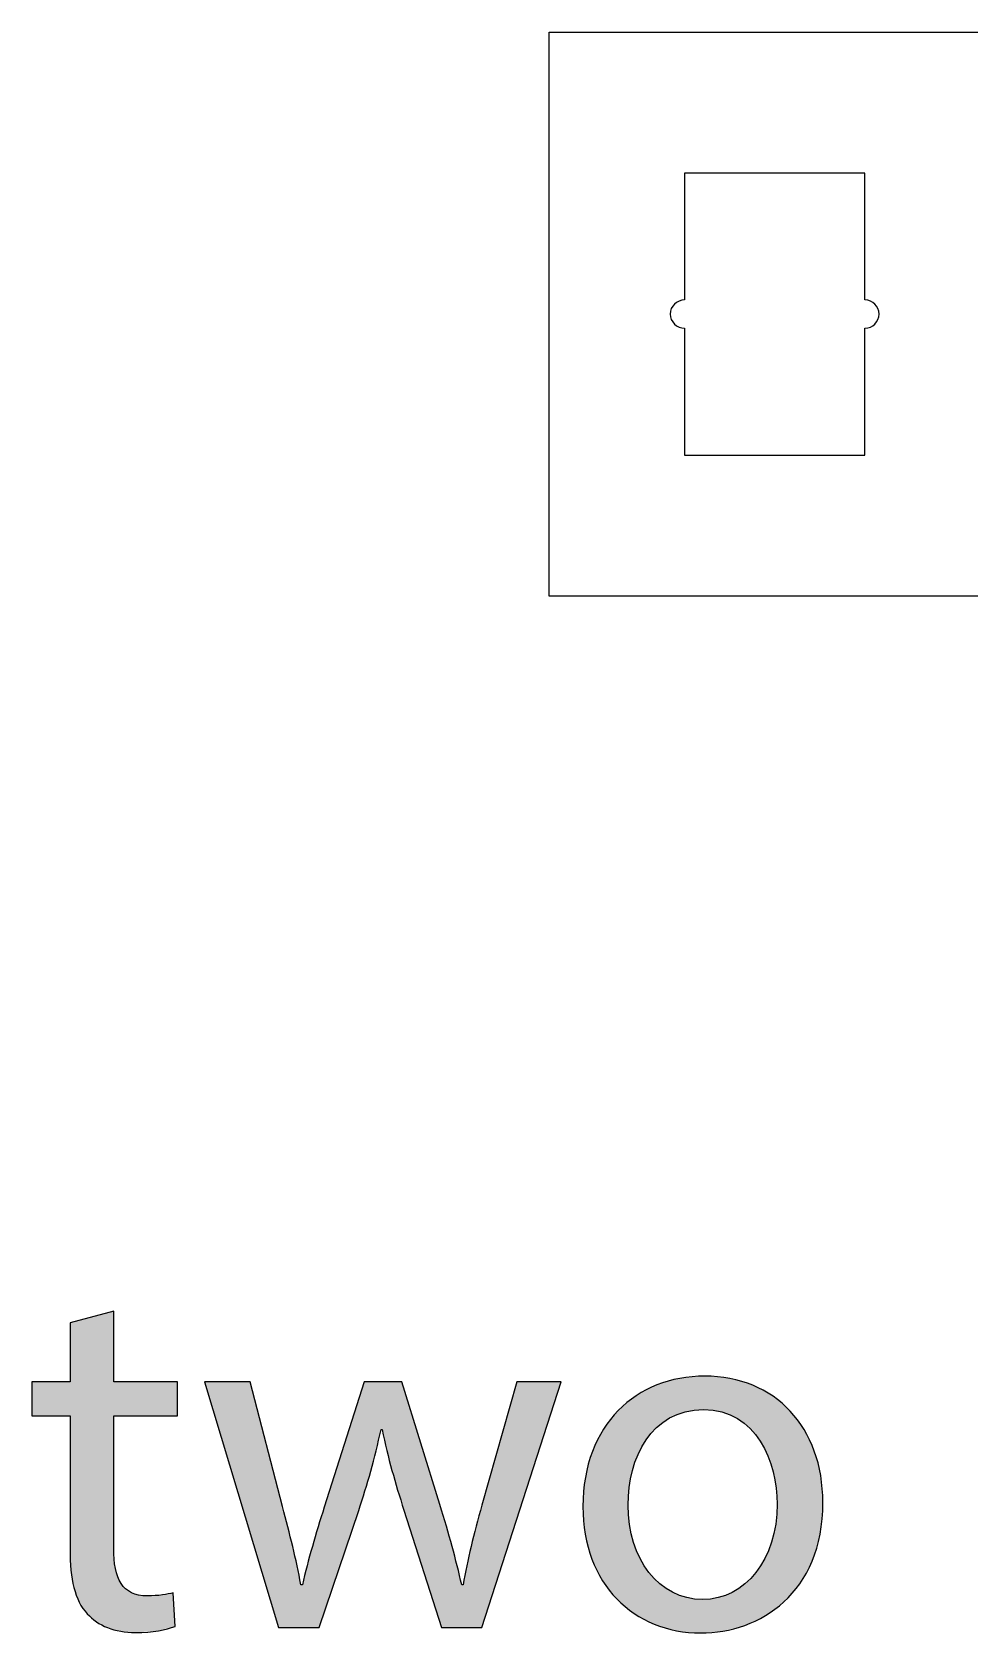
# Model space of a CAD drawing. Extents: x 4 to 474, y -167 to -4.
# Drawn here: x 389.75 to 406.37, y -155.06 to -126.68 of the extents above; entities that cross this region are included whole.
import ezdxf

# ---------------------------------------------------------------- set-up
doc = ezdxf.new("R2010")
doc.units = 0
doc.layers.add('LAYER_1', color=7, linetype='CONTINUOUS')

# ---------------------------------------------------------------- blocks, each defined once
blk = doc.blocks.new('*U10')
at = {"layer": 'LAYER_1', "color": 250}
for points in [[(390.439, -153.945), (390.422, -149.561), (390.439, -149.556)], [(390.422, -153.584), (390.422, -149.561), (390.439, -153.945)], [(390.491, -154.256), (390.439, -149.556), (390.491, -149.542)], [(390.439, -153.945), (390.439, -149.556), (390.491, -154.256)], [(390.586, -154.514), (390.491, -149.542), (390.586, -149.517)], [(390.491, -154.256), (390.491, -149.542), (390.586, -154.514)], [(390.728, -154.718), (390.586, -149.517), (390.728, -149.479)], [(390.586, -154.514), (390.586, -149.517), (390.728, -154.718)], [(390.89, -154.861), (390.728, -149.479), (390.89, -149.436)], [(390.728, -154.718), (390.728, -149.479), (390.89, -154.861)], [(391.088, -154.965), (390.89, -149.436), (391.088, -149.383)], [(390.89, -154.861), (390.89, -149.436), (391.088, -154.965)], [(391.196, -154.995), (391.088, -149.383), (391.196, -149.354)], [(391.088, -154.965), (391.088, -149.383), (391.196, -154.995)], [(389.747, -151.208), (389.747, -150.605), (390.422, -151.208)], [(390.422, -151.208), (389.747, -150.605), (390.422, -150.605)], [(391.196, -154.995), (391.196, -153.557), (391.227, -155.003)], [(391.227, -155.003), (391.227, -153.917), (391.268, -155.015)], [(391.268, -155.015), (391.268, -154.062), (391.321, -155.029)], [(391.321, -155.029), (391.321, -154.168), (391.328, -155.03)], [(391.328, -155.03), (391.328, -154.182), (391.408, -155.036)], [(391.408, -155.036), (391.408, -154.278), (391.511, -155.045)], [(391.511, -155.045), (391.511, -154.347), (391.583, -155.051)], [(391.992, -155.02), (391.79, -154.403), (391.992, -154.39)], [(392.06, -155.002), (391.992, -154.39), (392.06, -154.386)], [(392.249, -154.953), (392.06, -154.386), (392.249, -154.349)]]:
    blk.add_solid(points, dxfattribs=at)
at = {"layer": 'LAYER_1', "color": 250, "extrusion": (0, 0, -1)}
for points in [[(-391.196, -151.208), (-391.196, -150.605), (-391.227, -151.208)], [(-391.227, -151.208), (-391.196, -150.605), (-391.227, -150.605)], [(-391.227, -151.208), (-391.227, -150.605), (-391.268, -151.208)], [(-391.268, -151.208), (-391.227, -150.605), (-391.268, -150.605)], [(-391.268, -151.208), (-391.268, -150.605), (-391.321, -151.208)], [(-391.321, -151.208), (-391.268, -150.605), (-391.321, -150.605)], [(-391.321, -151.208), (-391.321, -150.605), (-391.328, -151.208)], [(-391.328, -151.208), (-391.321, -150.605), (-391.328, -150.605)], [(-391.328, -151.208), (-391.328, -150.605), (-391.408, -151.208)], [(-391.408, -151.208), (-391.328, -150.605), (-391.408, -150.605)], [(-391.408, -151.208), (-391.408, -150.605), (-391.511, -151.208)], [(-391.511, -151.208), (-391.408, -150.605), (-391.511, -150.605)], [(-391.511, -151.208), (-391.511, -150.605), (-391.583, -151.208)], [(-391.583, -151.208), (-391.511, -150.605), (-391.583, -150.605)], [(-391.583, -151.208), (-391.583, -150.605), (-391.638, -151.208)], [(-391.638, -151.208), (-391.583, -150.605), (-391.638, -150.605)], [(-391.638, -151.208), (-391.638, -150.605), (-391.79, -151.208)], [(-391.79, -151.208), (-391.638, -150.605), (-391.79, -150.605)], [(-391.79, -151.208), (-391.79, -150.605), (-391.992, -151.208)], [(-391.992, -151.208), (-391.79, -150.605), (-391.992, -150.605)], [(-391.992, -151.208), (-391.992, -150.605), (-392.06, -151.208)], [(-392.06, -151.208), (-391.992, -150.605), (-392.06, -150.605)], [(-392.06, -151.208), (-392.06, -150.605), (-392.249, -151.208)], [(-392.249, -151.208), (-392.06, -150.605), (-392.249, -150.605)], [(-392.249, -151.208), (-392.249, -150.605), (-392.285, -151.208)], [(-392.285, -151.208), (-392.249, -150.605), (-392.285, -150.605)], [(-392.285, -151.208), (-392.285, -150.605), (-392.33, -151.208)], [(-392.33, -151.208), (-392.285, -150.605), (-392.33, -150.605)], [(-391.227, -155.003), (-391.196, -153.557), (-391.227, -153.917)], [(-391.268, -155.015), (-391.227, -153.917), (-391.268, -154.062)], [(-391.321, -155.029), (-391.268, -154.062), (-391.321, -154.168)], [(-391.328, -155.03), (-391.321, -154.168), (-391.328, -154.182)], [(-391.408, -155.036), (-391.328, -154.182), (-391.408, -154.278)], [(-391.511, -155.045), (-391.408, -154.278), (-391.511, -154.347)], [(-391.583, -155.051), (-391.511, -154.347), (-391.583, -154.37)], [(-391.583, -155.051), (-391.583, -154.37), (-391.638, -155.047)], [(-391.638, -155.047), (-391.583, -154.37), (-391.638, -154.389)], [(-391.638, -155.047), (-391.638, -154.389), (-391.79, -155.035)], [(-391.79, -155.035), (-391.638, -154.389), (-391.79, -154.403)], [(-391.79, -155.035), (-391.79, -154.403), (-391.992, -155.02)], [(-391.992, -155.02), (-391.992, -154.39), (-392.06, -155.002)], [(-392.06, -155.002), (-392.06, -154.386), (-392.249, -154.953)], [(-392.249, -154.953), (-392.249, -154.349), (-392.285, -154.943)]]:
    blk.add_solid(points, dxfattribs=at)
blk = doc.blocks.new('*U11')
at = {"layer": 'LAYER_1', "color": 250, "extrusion": (0, 0, -1)}
for points in [[(-393.617, -153.291), (-392.807, -150.605), (-393.617, -150.605)], [(-394.121, -154.961), (-393.617, -150.605), (-394.121, -152.541)], [(-395.642, -152.568), (-395.642, -150.605), (-395.758, -152.191)], [(-395.758, -152.191), (-395.642, -150.605), (-395.758, -150.605)], [(-395.758, -152.191), (-395.758, -150.605), (-395.939, -151.451)], [(-395.939, -151.451), (-395.758, -150.605), (-395.939, -150.605)], [(-395.939, -151.451), (-395.939, -150.605), (-395.957, -151.451)], [(-395.957, -151.451), (-395.939, -150.605), (-395.957, -150.605)], [(-396.134, -152.176), (-395.957, -150.605), (-396.134, -150.605)], [(-396.308, -152.762), (-396.134, -150.605), (-396.308, -150.605)], [(-396.344, -152.882), (-396.308, -150.605), (-396.344, -150.72)], [(-398.351, -153.035), (-398.351, -150.605), (-399.134, -150.605)], [(-395.543, -152.891), (-395.543, -150.915), (-395.642, -152.568)], [(-396.983, -154.876), (-396.344, -150.72), (-396.983, -152.783)], [(-394.121, -154.961), (-394.121, -152.541), (-394.193, -154.961)], [(-394.193, -154.961), (-394.121, -152.541), (-394.193, -152.819)], [(-394.193, -154.961), (-394.193, -152.819), (-394.372, -154.961)], [(-394.372, -154.961), (-394.193, -152.819), (-394.372, -153.525)], [(-394.931, -154.695), (-394.931, -152.828), (-395.543, -152.891)], [(-397.01, -154.961), (-396.983, -152.783), (-397.01, -152.876)], [(-397.01, -154.961), (-397.01, -152.876), (-397.2, -154.961)], [(-397.2, -154.961), (-397.01, -152.876), (-397.2, -153.524)], [(-397.73, -154.961), (-397.73, -152.792), (-398.351, -153.035)], [(-394.841, -154.961), (-394.841, -153.128), (-394.931, -154.695)], [(-394.372, -154.961), (-394.372, -153.525), (-394.517, -154.961)], [(-394.517, -154.961), (-394.372, -153.525), (-394.517, -154.205)], [(-394.721, -154.961), (-394.721, -153.527), (-394.841, -154.961)], [(-397.2, -154.961), (-397.2, -153.524), (-397.37, -154.961)], [(-397.37, -154.961), (-397.2, -153.524), (-397.37, -154.205)], [(-397.537, -154.961), (-397.537, -153.525), (-397.73, -154.961)], [(-394.517, -154.961), (-394.517, -154.205), (-394.544, -154.961)], [(-394.544, -154.961), (-394.517, -154.205), (-394.544, -154.205)], [(-394.544, -154.961), (-394.544, -154.205), (-394.721, -154.961)], [(-397.37, -154.961), (-397.37, -154.205), (-397.397, -154.961)], [(-397.397, -154.961), (-397.37, -154.205), (-397.397, -154.205)], [(-397.397, -154.961), (-397.397, -154.205), (-397.537, -154.961)]]:
    blk.add_solid(points, dxfattribs=at)
at = {"layer": 'LAYER_1', "color": 250}
for points in [[(393.617, -153.291), (393.617, -150.605), (394.121, -154.961)], [(395.642, -152.568), (395.543, -150.915), (395.642, -150.605)], [(395.957, -151.451), (395.957, -150.605), (396.134, -152.176)], [(396.134, -152.176), (396.134, -150.605), (396.308, -152.762)], [(396.308, -152.762), (396.308, -150.605), (396.344, -152.882)], [(398.351, -153.035), (397.73, -152.792), (398.351, -150.605)], [(395.543, -152.891), (394.931, -152.828), (395.543, -150.915)], [(396.344, -152.882), (396.344, -150.72), (396.983, -154.876)], [(394.931, -154.695), (394.841, -153.128), (394.931, -152.828)], [(396.983, -154.876), (396.983, -152.783), (397.01, -154.961)], [(397.73, -154.961), (397.537, -153.525), (397.73, -152.792)], [(394.841, -154.961), (394.721, -153.527), (394.841, -153.128)], [(394.721, -154.961), (394.544, -154.205), (394.721, -153.527)], [(397.537, -154.961), (397.397, -154.205), (397.537, -153.525)]]:
    blk.add_solid(points, dxfattribs=at)
blk = doc.blocks.new('*U12')
at = {"layer": 'LAYER_1', "color": 250}
for points in [[(400.729, -151.521), (400.693, -150.727), (400.729, -150.71)], [(400.785, -151.461), (400.729, -150.71), (400.785, -150.685)], [(400.786, -151.461), (400.785, -150.685), (400.786, -150.685)], [(400.828, -151.417), (400.786, -150.685), (400.828, -150.665)], [(400.835, -151.411), (400.828, -150.665), (400.835, -150.662)], [(400.886, -151.368), (400.835, -150.662), (400.886, -150.645)], [(400.937, -151.325), (400.886, -150.645), (400.937, -150.627)], [(400.979, -151.299), (400.937, -150.627), (400.979, -150.613)], [(400.995, -151.288), (400.979, -150.613), (400.995, -150.607)], [(401.034, -151.264), (400.995, -150.607), (401.034, -150.594)], [(401.059, -151.248), (401.034, -150.594), (401.059, -150.588)], [(401.112, -151.223), (401.059, -150.588), (401.112, -150.576)], [(401.181, -151.19), (401.112, -150.576), (401.181, -150.56)], [(401.192, -151.185), (401.181, -150.56), (401.192, -150.557)], [(401.236, -151.171), (401.192, -150.557), (401.236, -150.547)], [(401.242, -151.169), (401.236, -150.547), (401.242, -150.545)], [(401.337, -151.139), (401.242, -150.545), (401.337, -150.532)], [(401.366, -151.133), (401.337, -150.532), (401.366, -150.528)], [(401.391, -151.129), (401.366, -150.528), (401.391, -150.525)], [(401.458, -151.116), (401.391, -150.525), (401.458, -150.516)], [(401.494, -151.11), (401.458, -150.516), (401.494, -150.514)], [(401.503, -151.109), (401.494, -150.514), (401.503, -150.514)], [(401.609, -151.103), (401.503, -150.514), (401.609, -150.509)], [(401.645, -151.101), (401.609, -150.509), (401.645, -150.507)], [(401.663, -151.1), (401.645, -150.507), (401.663, -150.507)], [(401.681, -151.101), (401.663, -150.507), (401.681, -150.506)], [(401.663, -151.1), (401.663, -150.507), (401.681, -151.101)], [(401.681, -151.101), (401.681, -150.506), (401.785, -151.108)], [(401.785, -151.108), (401.785, -150.51), (401.832, -151.111)], [(401.832, -151.111), (401.832, -150.513), (401.911, -151.126)], [(401.911, -151.126), (401.911, -150.516), (401.919, -151.128)], [(401.919, -151.128), (401.919, -150.517), (401.988, -151.141)], [(401.988, -151.141), (401.988, -150.527), (402.005, -151.147)], [(402.005, -151.147), (402.005, -150.53), (402.048, -151.162)], [(402.048, -151.162), (402.048, -150.536), (402.131, -151.191)], [(402.131, -151.191), (402.131, -150.547), (402.131, -151.191)], [(402.131, -151.191), (402.131, -150.548), (402.171, -151.211)], [(402.171, -151.211), (402.171, -150.557), (402.262, -151.258)], [(402.262, -151.258), (402.262, -150.58), (402.287, -151.275)], [(402.287, -151.275), (402.287, -150.586), (402.339, -151.311)], [(402.339, -151.311), (402.339, -150.598), (402.381, -151.339)], [(402.381, -151.339), (402.381, -150.613), (402.392, -151.35)], [(402.392, -151.35), (402.392, -150.617), (402.396, -151.353)], [(402.396, -151.353), (402.396, -150.619), (402.488, -151.435)], [(402.488, -151.435), (402.488, -150.651), (402.497, -151.446)], [(402.497, -151.446), (402.497, -150.655), (402.537, -151.49)], [(402.537, -151.49), (402.537, -150.669), (402.579, -151.538)], [(402.579, -151.538), (402.579, -150.689), (402.583, -151.542)], [(402.583, -151.542), (402.583, -150.691), (402.59, -151.553)], [(402.59, -151.553), (402.59, -150.694), (402.667, -151.66)], [(400.302, -154.617), (400.27, -151.004), (400.302, -150.976)], [(400.322, -154.632), (400.302, -150.976), (400.322, -150.961)], [(400.302, -154.617), (400.302, -150.976), (400.322, -154.632)], [(400.341, -152.481), (400.322, -150.961), (400.341, -150.946)], [(400.347, -152.451), (400.341, -150.946), (400.347, -150.942)], [(400.4, -152.178), (400.347, -150.942), (400.4, -150.903)], [(400.42, -152.121), (400.4, -150.903), (400.42, -150.888)], [(400.43, -152.091), (400.42, -150.888), (400.43, -150.881)], [(400.468, -151.984), (400.43, -150.881), (400.468, -150.853)], [(400.5, -151.893), (400.468, -150.853), (400.5, -150.834)], [(400.537, -151.818), (400.5, -150.834), (400.537, -150.813)], [(400.565, -151.76), (400.537, -150.813), (400.565, -150.796)], [(400.602, -151.699), (400.565, -150.796), (400.602, -150.774)], [(400.61, -151.686), (400.602, -150.774), (400.61, -150.769)], [(400.642, -151.635), (400.61, -150.769), (400.642, -150.751)], [(400.646, -151.63), (400.642, -150.751), (400.646, -150.749)], [(400.693, -151.567), (400.646, -150.749), (400.693, -150.727)], [(402.667, -151.66), (402.667, -150.731), (402.674, -151.675)], [(402.674, -151.675), (402.674, -150.734), (402.722, -151.766)], [(402.722, -151.766), (402.722, -150.757), (402.749, -151.818)], [(402.749, -151.818), (402.749, -150.774), (402.758, -151.835)], [(402.758, -151.835), (402.758, -150.78), (402.802, -151.92)], [(402.802, -151.92), (402.802, -150.807), (402.868, -152.117)], [(402.868, -152.117), (402.868, -150.847), (402.894, -152.196)], [(402.894, -152.196), (402.894, -150.864), (402.896, -152.201)], [(402.896, -152.201), (402.896, -150.865), (402.929, -152.374)], [(402.929, -152.374), (402.929, -150.89), (402.942, -152.447)], [(402.942, -152.447), (402.942, -150.901), (402.951, -152.49)], [(402.951, -152.49), (402.951, -150.907), (402.968, -152.774)], [(400.01, -154.326), (399.99, -151.301), (400.01, -151.272)], [(400.123, -154.456), (400.01, -151.272), (400.123, -151.145)], [(400.01, -154.326), (400.01, -151.272), (400.123, -154.456)], [(400.149, -154.48), (400.123, -151.145), (400.149, -151.115)], [(400.123, -154.456), (400.123, -151.145), (400.149, -154.48)], [(400.27, -154.593), (400.149, -151.115), (400.27, -151.004)], [(400.149, -154.48), (400.149, -151.115), (400.27, -154.593)], [(400.27, -154.593), (400.27, -151.004), (400.302, -154.617)], [(399.871, -154.133), (399.779, -151.636), (399.871, -151.474)], [(399.887, -154.155), (399.871, -151.474), (399.887, -151.446)], [(399.871, -154.133), (399.871, -151.474), (399.887, -154.155)], [(399.99, -154.302), (399.887, -151.446), (399.99, -151.301)], [(399.887, -154.155), (399.887, -151.446), (399.99, -154.302)], [(399.99, -154.302), (399.99, -151.301), (400.01, -154.326)], [(399.689, -153.767), (399.682, -151.865), (399.689, -151.842)], [(399.768, -153.949), (399.689, -151.842), (399.768, -151.662)], [(399.689, -153.767), (399.689, -151.842), (399.768, -153.949)], [(399.779, -153.969), (399.768, -151.662), (399.779, -151.636)], [(399.768, -153.949), (399.768, -151.662), (399.779, -153.969)], [(399.779, -153.969), (399.779, -151.636), (399.871, -154.133)], [(399.613, -153.537), (399.565, -152.301), (399.613, -152.083)], [(399.617, -153.55), (399.613, -152.083), (399.617, -152.064)], [(399.613, -153.537), (399.613, -152.083), (399.617, -153.55)], [(399.682, -153.75), (399.617, -152.064), (399.682, -151.865)], [(399.617, -153.55), (399.617, -152.064), (399.682, -153.75)], [(399.682, -153.75), (399.682, -151.865), (399.689, -153.767)], [(399.563, -153.31), (399.532, -152.553), (399.563, -152.316)], [(399.565, -153.319), (399.563, -152.316), (399.565, -152.301)], [(399.563, -153.31), (399.563, -152.316), (399.565, -153.319)], [(399.565, -153.319), (399.565, -152.301), (399.613, -153.537)], [(399.532, -153.071), (399.521, -152.819), (399.532, -152.565)], [(399.532, -153.075), (399.532, -152.565), (399.532, -152.553)], [(399.532, -153.075), (399.532, -152.553), (399.563, -153.31)], [(399.532, -153.071), (399.532, -152.565), (399.532, -153.075)], [(400.322, -154.632), (400.322, -152.792), (400.341, -154.647)], [(402.968, -154.607), (402.951, -153.016), (402.968, -152.774)], [(400.341, -154.647), (400.341, -153.057), (400.347, -154.651)], [(400.347, -154.651), (400.347, -153.138), (400.4, -154.691)], [(402.929, -154.639), (402.896, -153.33), (402.929, -153.188)], [(402.942, -154.628), (402.929, -153.188), (402.942, -153.128)], [(402.951, -154.621), (402.942, -153.128), (402.951, -153.016)], [(400.4, -154.691), (400.4, -153.369), (400.42, -154.706)], [(400.42, -154.706), (400.42, -153.456), (400.43, -154.714)], [(400.43, -154.714), (400.43, -153.481), (400.468, -154.736)], [(402.868, -154.68), (402.802, -153.611), (402.868, -153.452)], [(402.894, -154.662), (402.868, -153.452), (402.894, -153.337)], [(402.896, -154.661), (402.894, -153.337), (402.896, -153.33)], [(400.468, -154.736), (400.468, -153.572), (400.5, -154.756)], [(400.5, -154.756), (400.5, -153.65), (400.537, -154.778)], [(400.537, -154.778), (400.537, -153.741), (400.565, -154.795)], [(400.565, -154.795), (400.565, -153.791), (400.602, -154.818)], [(402.722, -154.772), (402.674, -153.869), (402.722, -153.787)], [(402.749, -154.758), (402.722, -153.787), (402.749, -153.74)], [(402.758, -154.753), (402.749, -153.74), (402.758, -153.718)], [(402.802, -154.724), (402.758, -153.718), (402.802, -153.611)], [(400.602, -154.818), (400.602, -153.855), (400.61, -154.821)], [(400.61, -154.821), (400.61, -153.869), (400.642, -154.836)], [(400.642, -154.836), (400.642, -153.913), (400.646, -154.838)], [(400.646, -154.838), (400.646, -153.919), (400.693, -154.86)], [(400.693, -154.86), (400.693, -153.987), (400.729, -154.877)], [(400.729, -154.877), (400.729, -154.028), (400.785, -154.903)], [(400.785, -154.903), (400.785, -154.093), (400.786, -154.903)], [(400.786, -154.903), (400.786, -154.093), (400.828, -154.918)], [(402.488, -154.886), (402.396, -154.189), (402.488, -154.104)], [(402.497, -154.882), (402.488, -154.104), (402.497, -154.094)], [(402.537, -154.865), (402.497, -154.094), (402.537, -154.049)], [(402.579, -154.848), (402.537, -154.049), (402.579, -154.001)], [(402.583, -154.846), (402.579, -154.001), (402.583, -153.996)], [(402.59, -154.842), (402.583, -153.996), (402.59, -153.988)], [(402.667, -154.801), (402.59, -153.988), (402.667, -153.88)], [(402.674, -154.797), (402.667, -153.88), (402.674, -153.869)], [(400.828, -154.918), (400.828, -154.132), (400.835, -154.921)], [(400.835, -154.921), (400.835, -154.139), (400.886, -154.939)], [(400.886, -154.939), (400.886, -154.188), (400.937, -154.957)], [(400.937, -154.957), (400.937, -154.226), (400.979, -154.971)], [(400.979, -154.971), (400.979, -154.257), (400.995, -154.975)], [(400.995, -154.975), (400.995, -154.27), (401.034, -154.985)], [(401.034, -154.985), (401.034, -154.293), (401.059, -154.991)], [(401.059, -154.991), (401.059, -154.307), (401.112, -155.003)], [(401.112, -155.003), (401.112, -154.338), (401.181, -155.02)], [(401.181, -155.02), (401.181, -154.369), (401.192, -155.022)], [(401.192, -155.022), (401.192, -154.374), (401.236, -155.028)], [(401.236, -155.028), (401.236, -154.393), (401.242, -155.029)], [(401.242, -155.029), (401.242, -154.395), (401.337, -155.042)], [(402.048, -155.015), (402.005, -154.407), (402.048, -154.394)], [(402.131, -154.994), (402.048, -154.394), (402.131, -154.357)], [(402.171, -154.983), (402.131, -154.357), (402.171, -154.339)], [(402.131, -154.994), (402.131, -154.357), (402.131, -154.357)], [(402.262, -154.959), (402.171, -154.339), (402.262, -154.286)], [(402.287, -154.953), (402.262, -154.286), (402.287, -154.271)], [(402.339, -154.939), (402.287, -154.271), (402.339, -154.232)], [(402.381, -154.928), (402.339, -154.232), (402.381, -154.201)], [(402.392, -154.925), (402.381, -154.201), (402.392, -154.192)], [(402.396, -154.924), (402.392, -154.192), (402.396, -154.189)], [(401.337, -155.042), (401.337, -154.424), (401.366, -155.046)], [(401.366, -155.046), (401.366, -154.433), (401.391, -155.05)], [(401.391, -155.05), (401.391, -154.438), (401.458, -155.053)], [(401.458, -155.053), (401.458, -154.45), (401.494, -155.055)], [(401.494, -155.055), (401.494, -154.456), (401.503, -155.055)], [(401.503, -155.055), (401.503, -154.458), (401.609, -155.06)], [(401.663, -155.055), (401.645, -154.466), (401.663, -154.465)], [(401.681, -155.054), (401.663, -154.465), (401.681, -154.464)], [(401.785, -155.045), (401.681, -154.464), (401.785, -154.458)], [(401.832, -155.041), (401.785, -154.458), (401.832, -154.449)], [(401.911, -155.035), (401.832, -154.449), (401.911, -154.435)], [(401.919, -155.034), (401.911, -154.435), (401.919, -154.433)], [(401.988, -155.028), (401.919, -154.433), (401.988, -154.412)], [(402.005, -155.027), (401.988, -154.412), (402.005, -154.407)]]:
    blk.add_solid(points, dxfattribs=at)
at = {"layer": 'LAYER_1', "color": 250, "extrusion": (0, 0, -1)}
for points in [[(-400.729, -151.521), (-400.729, -150.71), (-400.785, -151.461)], [(-400.785, -151.461), (-400.785, -150.685), (-400.786, -151.461)], [(-400.786, -151.461), (-400.786, -150.685), (-400.828, -151.417)], [(-400.828, -151.417), (-400.828, -150.665), (-400.835, -151.411)], [(-400.835, -151.411), (-400.835, -150.662), (-400.886, -151.368)], [(-400.886, -151.368), (-400.886, -150.645), (-400.937, -151.325)], [(-400.937, -151.325), (-400.937, -150.627), (-400.979, -151.299)], [(-400.979, -151.299), (-400.979, -150.613), (-400.995, -151.288)], [(-400.995, -151.288), (-400.995, -150.607), (-401.034, -151.264)], [(-401.034, -151.264), (-401.034, -150.594), (-401.059, -151.248)], [(-401.059, -151.248), (-401.059, -150.588), (-401.112, -151.223)], [(-401.112, -151.223), (-401.112, -150.576), (-401.181, -151.19)], [(-401.181, -151.19), (-401.181, -150.56), (-401.192, -151.185)], [(-401.192, -151.185), (-401.192, -150.557), (-401.236, -151.171)], [(-401.236, -151.171), (-401.236, -150.547), (-401.242, -151.169)], [(-401.242, -151.169), (-401.242, -150.545), (-401.337, -151.139)], [(-401.337, -151.139), (-401.337, -150.532), (-401.366, -151.133)], [(-401.366, -151.133), (-401.366, -150.528), (-401.391, -151.129)], [(-401.391, -151.129), (-401.391, -150.525), (-401.458, -151.116)], [(-401.458, -151.116), (-401.458, -150.516), (-401.494, -151.11)], [(-401.494, -151.11), (-401.494, -150.514), (-401.503, -151.109)], [(-401.503, -151.109), (-401.503, -150.514), (-401.609, -151.103)], [(-401.609, -151.103), (-401.609, -150.509), (-401.645, -151.101)], [(-401.645, -151.101), (-401.645, -150.507), (-401.663, -151.1)], [(-401.785, -151.108), (-401.681, -150.506), (-401.785, -150.51)], [(-401.832, -151.111), (-401.785, -150.51), (-401.832, -150.513)], [(-401.911, -151.126), (-401.832, -150.513), (-401.911, -150.516)], [(-401.919, -151.128), (-401.911, -150.516), (-401.919, -150.517)], [(-401.988, -151.141), (-401.919, -150.517), (-401.988, -150.527)], [(-402.005, -151.147), (-401.988, -150.527), (-402.005, -150.53)], [(-402.048, -151.162), (-402.005, -150.53), (-402.048, -150.536)], [(-402.131, -151.191), (-402.048, -150.536), (-402.131, -150.547)], [(-402.131, -151.191), (-402.131, -150.547), (-402.131, -150.548)], [(-402.171, -151.211), (-402.131, -150.548), (-402.171, -150.557)], [(-402.262, -151.258), (-402.171, -150.557), (-402.262, -150.58)], [(-402.287, -151.275), (-402.262, -150.58), (-402.287, -150.586)], [(-402.339, -151.311), (-402.287, -150.586), (-402.339, -150.598)], [(-402.381, -151.339), (-402.339, -150.598), (-402.381, -150.613)], [(-402.392, -151.35), (-402.381, -150.613), (-402.392, -150.617)], [(-402.396, -151.353), (-402.392, -150.617), (-402.396, -150.619)], [(-402.488, -151.435), (-402.396, -150.619), (-402.488, -150.651)], [(-402.497, -151.446), (-402.488, -150.651), (-402.497, -150.655)], [(-402.537, -151.49), (-402.497, -150.655), (-402.537, -150.669)], [(-402.579, -151.538), (-402.537, -150.669), (-402.579, -150.689)], [(-402.583, -151.542), (-402.579, -150.689), (-402.583, -150.691)], [(-402.59, -151.553), (-402.583, -150.691), (-402.59, -150.694)], [(-402.667, -151.66), (-402.59, -150.694), (-402.667, -150.731)], [(-400.322, -152.792), (-400.322, -150.961), (-400.341, -152.481)], [(-400.341, -152.481), (-400.341, -150.946), (-400.347, -152.451)], [(-400.347, -152.451), (-400.347, -150.942), (-400.4, -152.178)], [(-400.4, -152.178), (-400.4, -150.903), (-400.42, -152.121)], [(-400.42, -152.121), (-400.42, -150.888), (-400.43, -152.091)], [(-400.43, -152.091), (-400.43, -150.881), (-400.468, -151.984)], [(-400.468, -151.984), (-400.468, -150.853), (-400.5, -151.893)], [(-400.5, -151.893), (-400.5, -150.834), (-400.537, -151.818)], [(-400.537, -151.818), (-400.537, -150.813), (-400.565, -151.76)], [(-400.565, -151.76), (-400.565, -150.796), (-400.602, -151.699)], [(-400.602, -151.699), (-400.602, -150.774), (-400.61, -151.686)], [(-400.61, -151.686), (-400.61, -150.769), (-400.642, -151.635)], [(-400.642, -151.635), (-400.642, -150.751), (-400.646, -151.63)], [(-400.646, -151.63), (-400.646, -150.749), (-400.693, -151.567)], [(-400.693, -151.567), (-400.693, -150.727), (-400.729, -151.521)], [(-402.674, -151.675), (-402.667, -150.731), (-402.674, -150.734)], [(-402.722, -151.766), (-402.674, -150.734), (-402.722, -150.757)], [(-402.749, -151.818), (-402.722, -150.757), (-402.749, -150.774)], [(-402.758, -151.835), (-402.749, -150.774), (-402.758, -150.78)], [(-402.802, -151.92), (-402.758, -150.78), (-402.802, -150.807)], [(-402.868, -152.117), (-402.802, -150.807), (-402.868, -150.847)], [(-402.894, -152.196), (-402.868, -150.847), (-402.894, -150.864)], [(-402.896, -152.201), (-402.894, -150.864), (-402.896, -150.865)], [(-402.929, -152.374), (-402.896, -150.865), (-402.929, -150.89)], [(-402.942, -152.447), (-402.929, -150.89), (-402.942, -150.901)], [(-402.951, -152.49), (-402.942, -150.901), (-402.951, -150.907)], [(-402.968, -152.774), (-402.951, -150.907), (-402.968, -150.921)], [(-402.968, -154.607), (-402.968, -150.921), (-403.054, -154.536)], [(-403.054, -154.536), (-402.968, -150.921), (-403.054, -150.987)], [(-403.054, -154.536), (-403.054, -150.987), (-403.089, -154.508)], [(-403.089, -154.508), (-403.054, -150.987), (-403.089, -151.021)], [(-403.089, -154.508), (-403.089, -151.021), (-403.199, -154.395)], [(-403.199, -154.395), (-403.089, -151.021), (-403.199, -151.127)], [(-403.199, -154.395), (-403.199, -151.127), (-403.236, -154.357)], [(-403.236, -154.357), (-403.199, -151.127), (-403.236, -151.171)], [(-403.236, -154.357), (-403.236, -151.171), (-403.329, -154.238)], [(-403.329, -154.238), (-403.236, -151.171), (-403.329, -151.282)], [(-403.329, -154.238), (-403.329, -151.282), (-403.37, -154.187)], [(-403.37, -154.187), (-403.329, -151.282), (-403.37, -151.342)], [(-403.37, -154.187), (-403.37, -151.342), (-403.445, -154.066)], [(-403.445, -154.066), (-403.37, -151.342), (-403.445, -151.452)], [(-403.445, -154.066), (-403.445, -151.452), (-403.487, -153.997)], [(-403.487, -153.997), (-403.445, -151.452), (-403.487, -151.532)], [(-403.487, -153.997), (-403.487, -151.532), (-403.544, -153.879)], [(-403.544, -153.879), (-403.487, -151.532), (-403.544, -151.637)], [(-403.544, -153.879), (-403.544, -151.637), (-403.587, -153.788)], [(-403.587, -153.788), (-403.544, -151.637), (-403.587, -151.741)], [(-403.587, -153.788), (-403.587, -151.741), (-403.627, -153.677)], [(-403.627, -153.677), (-403.587, -151.741), (-403.627, -151.835)], [(-403.627, -153.677), (-403.627, -151.835), (-403.668, -153.558)], [(-403.668, -153.558), (-403.627, -151.835), (-403.668, -151.969)], [(-403.668, -153.558), (-403.668, -151.969), (-403.692, -153.46)], [(-403.692, -153.46), (-403.668, -151.969), (-403.692, -152.045)], [(-403.692, -153.46), (-403.692, -152.045), (-403.728, -153.309)], [(-403.728, -153.309), (-403.692, -152.045), (-403.728, -152.215)], [(-403.728, -153.309), (-403.728, -152.215), (-403.739, -153.227)], [(-403.739, -153.227), (-403.728, -152.215), (-403.739, -152.268)], [(-403.739, -153.227), (-403.739, -152.268), (-403.765, -153.038)], [(-403.765, -153.038), (-403.739, -152.268), (-403.765, -152.478)], [(-403.765, -153.038), (-403.765, -152.478), (-403.768, -152.97)], [(-403.768, -152.97), (-403.765, -152.478), (-403.768, -152.502)], [(-403.768, -152.97), (-403.768, -152.502), (-403.778, -152.747)], [(-400.341, -154.647), (-400.322, -152.792), (-400.341, -153.057)], [(-400.347, -154.651), (-400.341, -153.057), (-400.347, -153.138)], [(-400.4, -154.691), (-400.347, -153.138), (-400.4, -153.369)], [(-402.929, -154.639), (-402.929, -153.188), (-402.942, -154.628)], [(-402.942, -154.628), (-402.942, -153.128), (-402.951, -154.621)], [(-402.951, -154.621), (-402.951, -153.016), (-402.968, -154.607)], [(-400.42, -154.706), (-400.4, -153.369), (-400.42, -153.456)], [(-400.43, -154.714), (-400.42, -153.456), (-400.43, -153.481)], [(-400.468, -154.736), (-400.43, -153.481), (-400.468, -153.572)], [(-402.868, -154.68), (-402.868, -153.452), (-402.894, -154.662)], [(-402.894, -154.662), (-402.894, -153.337), (-402.896, -154.661)], [(-402.896, -154.661), (-402.896, -153.33), (-402.929, -154.639)], [(-400.5, -154.756), (-400.468, -153.572), (-400.5, -153.65)], [(-400.537, -154.778), (-400.5, -153.65), (-400.537, -153.741)], [(-400.565, -154.795), (-400.537, -153.741), (-400.565, -153.791)], [(-400.602, -154.818), (-400.565, -153.791), (-400.602, -153.855)], [(-402.722, -154.772), (-402.722, -153.787), (-402.749, -154.758)], [(-402.749, -154.758), (-402.749, -153.74), (-402.758, -154.753)], [(-402.758, -154.753), (-402.758, -153.718), (-402.802, -154.724)], [(-402.802, -154.724), (-402.802, -153.611), (-402.868, -154.68)], [(-400.61, -154.821), (-400.602, -153.855), (-400.61, -153.869)], [(-400.642, -154.836), (-400.61, -153.869), (-400.642, -153.913)], [(-400.646, -154.838), (-400.642, -153.913), (-400.646, -153.919)], [(-400.693, -154.86), (-400.646, -153.919), (-400.693, -153.987)], [(-400.729, -154.877), (-400.693, -153.987), (-400.729, -154.028)], [(-400.785, -154.903), (-400.729, -154.028), (-400.785, -154.093)], [(-400.786, -154.903), (-400.785, -154.093), (-400.786, -154.093)], [(-400.828, -154.918), (-400.786, -154.093), (-400.828, -154.132)], [(-402.488, -154.886), (-402.488, -154.104), (-402.497, -154.882)], [(-402.497, -154.882), (-402.497, -154.094), (-402.537, -154.865)], [(-402.537, -154.865), (-402.537, -154.049), (-402.579, -154.848)], [(-402.579, -154.848), (-402.579, -154.001), (-402.583, -154.846)], [(-402.583, -154.846), (-402.583, -153.996), (-402.59, -154.842)], [(-402.59, -154.842), (-402.59, -153.988), (-402.667, -154.801)], [(-402.667, -154.801), (-402.667, -153.88), (-402.674, -154.797)], [(-402.674, -154.797), (-402.674, -153.869), (-402.722, -154.772)], [(-400.835, -154.921), (-400.828, -154.132), (-400.835, -154.139)], [(-400.886, -154.939), (-400.835, -154.139), (-400.886, -154.188)], [(-400.937, -154.957), (-400.886, -154.188), (-400.937, -154.226)], [(-400.979, -154.971), (-400.937, -154.226), (-400.979, -154.257)], [(-400.995, -154.975), (-400.979, -154.257), (-400.995, -154.27)], [(-401.034, -154.985), (-400.995, -154.27), (-401.034, -154.293)], [(-401.059, -154.991), (-401.034, -154.293), (-401.059, -154.307)], [(-401.112, -155.003), (-401.059, -154.307), (-401.112, -154.338)], [(-401.181, -155.02), (-401.112, -154.338), (-401.181, -154.369)], [(-401.192, -155.022), (-401.181, -154.369), (-401.192, -154.374)], [(-401.236, -155.028), (-401.192, -154.374), (-401.236, -154.393)], [(-401.242, -155.029), (-401.236, -154.393), (-401.242, -154.395)], [(-401.337, -155.042), (-401.242, -154.395), (-401.337, -154.424)], [(-402.048, -155.015), (-402.048, -154.394), (-402.131, -154.994)], [(-402.131, -154.994), (-402.131, -154.357), (-402.131, -154.994)], [(-402.131, -154.994), (-402.131, -154.357), (-402.171, -154.983)], [(-402.171, -154.983), (-402.171, -154.339), (-402.262, -154.959)], [(-402.262, -154.959), (-402.262, -154.286), (-402.287, -154.953)], [(-402.287, -154.953), (-402.287, -154.271), (-402.339, -154.939)], [(-402.339, -154.939), (-402.339, -154.232), (-402.381, -154.928)], [(-402.381, -154.928), (-402.381, -154.201), (-402.392, -154.925)], [(-402.392, -154.925), (-402.392, -154.192), (-402.396, -154.924)], [(-402.396, -154.924), (-402.396, -154.189), (-402.488, -154.886)], [(-401.366, -155.046), (-401.337, -154.424), (-401.366, -154.433)], [(-401.391, -155.05), (-401.366, -154.433), (-401.391, -154.438)], [(-401.458, -155.053), (-401.391, -154.438), (-401.458, -154.45)], [(-401.494, -155.055), (-401.458, -154.45), (-401.494, -154.456)], [(-401.503, -155.055), (-401.494, -154.456), (-401.503, -154.458)], [(-401.609, -155.06), (-401.503, -154.458), (-401.609, -154.464)], [(-401.609, -155.06), (-401.609, -154.464), (-401.645, -155.057)], [(-401.645, -155.057), (-401.609, -154.464), (-401.645, -154.466)], [(-401.645, -155.057), (-401.645, -154.466), (-401.663, -155.055)], [(-401.663, -155.055), (-401.663, -154.465), (-401.681, -155.054)], [(-401.681, -155.054), (-401.681, -154.464), (-401.785, -155.045)], [(-401.785, -155.045), (-401.785, -154.458), (-401.832, -155.041)], [(-401.832, -155.041), (-401.832, -154.449), (-401.911, -155.035)], [(-401.911, -155.035), (-401.911, -154.435), (-401.919, -155.034)], [(-401.919, -155.034), (-401.919, -154.433), (-401.988, -155.028)], [(-401.988, -155.028), (-401.988, -154.412), (-402.005, -155.027)], [(-402.005, -155.027), (-402.005, -154.407), (-402.048, -155.015)]]:
    blk.add_solid(points, dxfattribs=at)
blk = doc.blocks.new('BLOCK_3')
at = {"layer": 'LAYER_1'}
for points, knots in [([(391.196, -149.354), (391.196, -149.354), (391.196, -150.605), (391.196, -150.605), (391.196, -150.605), (392.33, -150.605), (392.33, -150.605), (392.33, -150.605), (392.33, -151.208), (392.33, -151.208), (392.33, -151.208), (391.196, -151.208), (391.196, -151.208), (391.196, -151.208), (391.196, -153.557), (391.196, -153.557), (391.196, -154.097), (391.349, -154.403), (391.79, -154.403), (391.997, -154.403), (392.15, -154.376), (392.249, -154.349), (392.249, -154.349), (392.285, -154.943), (392.285, -154.943), (392.132, -155.006), (391.889, -155.051), (391.583, -155.051), (391.214, -155.051), (390.917, -154.934), (390.728, -154.718), (390.503, -154.484), (390.422, -154.097), (390.422, -153.584), (390.422, -153.584), (390.422, -151.208), (390.422, -151.208), (390.422, -151.208), (389.747, -151.208), (389.747, -151.208), (389.747, -151.208), (389.747, -150.605), (389.747, -150.605), (389.747, -150.605), (390.422, -150.605), (390.422, -150.605), (390.422, -150.605), (390.422, -149.561), (390.422, -149.561), (390.422, -149.561), (391.196, -149.354), (391.196, -149.354)], [0, 0, 0, 0, 1, 1, 1, 2, 2, 2, 3, 3, 3, 4, 4, 4, 5, 5, 5, 6, 6, 6, 7, 7, 7, 8, 8, 8, 9, 9, 9, 10, 10, 10, 11, 11, 11, 12, 12, 12, 13, 13, 13, 14, 14, 14, 15, 15, 15, 16, 16, 16, 17, 17, 17, 17]), ([(393.617, -150.605), (393.617, -150.605), (394.193, -152.819), (394.193, -152.819), (394.319, -153.305), (394.436, -153.755), (394.517, -154.205), (394.517, -154.205), (394.544, -154.205), (394.544, -154.205), (394.643, -153.764), (394.787, -153.296), (394.931, -152.828), (394.931, -152.828), (395.642, -150.605), (395.642, -150.605), (395.642, -150.605), (396.308, -150.605), (396.308, -150.605), (396.308, -150.605), (396.983, -152.783), (396.983, -152.783), (397.145, -153.305), (397.271, -153.764), (397.37, -154.205), (397.37, -154.205), (397.397, -154.205), (397.397, -154.205), (397.469, -153.764), (397.586, -153.305), (397.73, -152.792), (397.73, -152.792), (398.351, -150.605), (398.351, -150.605), (398.351, -150.605), (399.134, -150.605), (399.134, -150.605), (399.134, -150.605), (397.73, -154.961), (397.73, -154.961), (397.73, -154.961), (397.01, -154.961), (397.01, -154.961), (397.01, -154.961), (396.344, -152.882), (396.344, -152.882), (396.191, -152.396), (396.065, -151.964), (395.957, -151.451), (395.957, -151.451), (395.939, -151.451), (395.939, -151.451), (395.831, -151.973), (395.696, -152.423), (395.543, -152.891), (395.543, -152.891), (394.841, -154.961), (394.841, -154.961), (394.841, -154.961), (394.121, -154.961), (394.121, -154.961), (394.121, -154.961), (392.807, -150.605), (392.807, -150.605), (392.807, -150.605), (393.617, -150.605), (393.617, -150.605)], [0, 0, 0, 0, 1, 1, 1, 2, 2, 2, 3, 3, 3, 4, 4, 4, 5, 5, 5, 6, 6, 6, 7, 7, 7, 8, 8, 8, 9, 9, 9, 10, 10, 10, 11, 11, 11, 12, 12, 12, 13, 13, 13, 14, 14, 14, 15, 15, 15, 16, 16, 16, 17, 17, 17, 18, 18, 18, 19, 19, 19, 20, 20, 20, 21, 21, 21, 22, 22, 22, 22]), ([(403.778, -152.747), (403.778, -154.358), (402.662, -155.06), (401.609, -155.06), (400.43, -155.06), (399.521, -154.196), (399.521, -152.819), (399.521, -151.361), (400.475, -150.506), (401.681, -150.506), (402.932, -150.506), (403.778, -151.415), (403.778, -152.747)], [0, 0, 0, 0, 1, 1, 1, 2, 2, 2, 3, 3, 3, 4, 4, 4, 4]), ([(400.322, -152.792), (400.322, -153.746), (400.871, -154.466), (401.645, -154.466), (402.401, -154.466), (402.968, -153.755), (402.968, -152.774), (402.968, -152.036), (402.599, -151.1), (401.663, -151.1), (400.727, -151.1), (400.322, -151.964), (400.322, -152.792)], [0, 0, 0, 0, 1, 1, 1, 2, 2, 2, 3, 3, 3, 4, 4, 4, 4])]:
    blk.add_open_spline(points, degree=3, knots=knots, dxfattribs=at)
at = {"layer": 'LAYER_1', "color": 250}
for name in ['*U10', '*U11', '*U12']:
    blk.add_blockref(name, (0, 0), dxfattribs=at)

msp = doc.modelspace()

# ---------------------------------------------------------------- linework, layer by layer
at = {"layer": 'LAYER_1'}
msp.add_lwpolyline([(406.923, -136.676), (398.923, -136.676), (398.923, -126.677), (406.923, -126.677), (406.923, -136.676)], dxfattribs=at)
msp.add_open_spline([(401.324, -131.426), (401.324, -131.426), (401.324, -129.176), (401.324, -129.176), (401.324, -129.176), (404.523, -129.176), (404.523, -129.176), (404.523, -129.176), (404.523, -131.426), (404.523, -131.426), (404.664, -131.426), (404.774, -131.539), (404.774, -131.677), (404.774, -131.814), (404.664, -131.927), (404.523, -131.927), (404.523, -131.927), (404.523, -134.178), (404.523, -134.178), (404.523, -134.178), (401.324, -134.178), (401.324, -134.178), (401.324, -134.178), (401.324, -131.927), (401.324, -131.927), (401.186, -131.927), (401.069, -131.814), (401.069, -131.677), (401.069, -131.539), (401.186, -131.426), (401.324, -131.426)], degree=3, knots=[0, 0, 0, 0, 1, 1, 1, 2, 2, 2, 3, 3, 3, 4, 4, 4, 5, 5, 5, 6, 6, 6, 7, 7, 7, 8, 8, 8, 9, 9, 9, 10, 10, 10, 10], dxfattribs=at)

# ---------------------------------------------------------------- block references
msp.add_blockref('BLOCK_3', (0, 0), dxfattribs=at)

doc.saveas('drawing.dxf')
